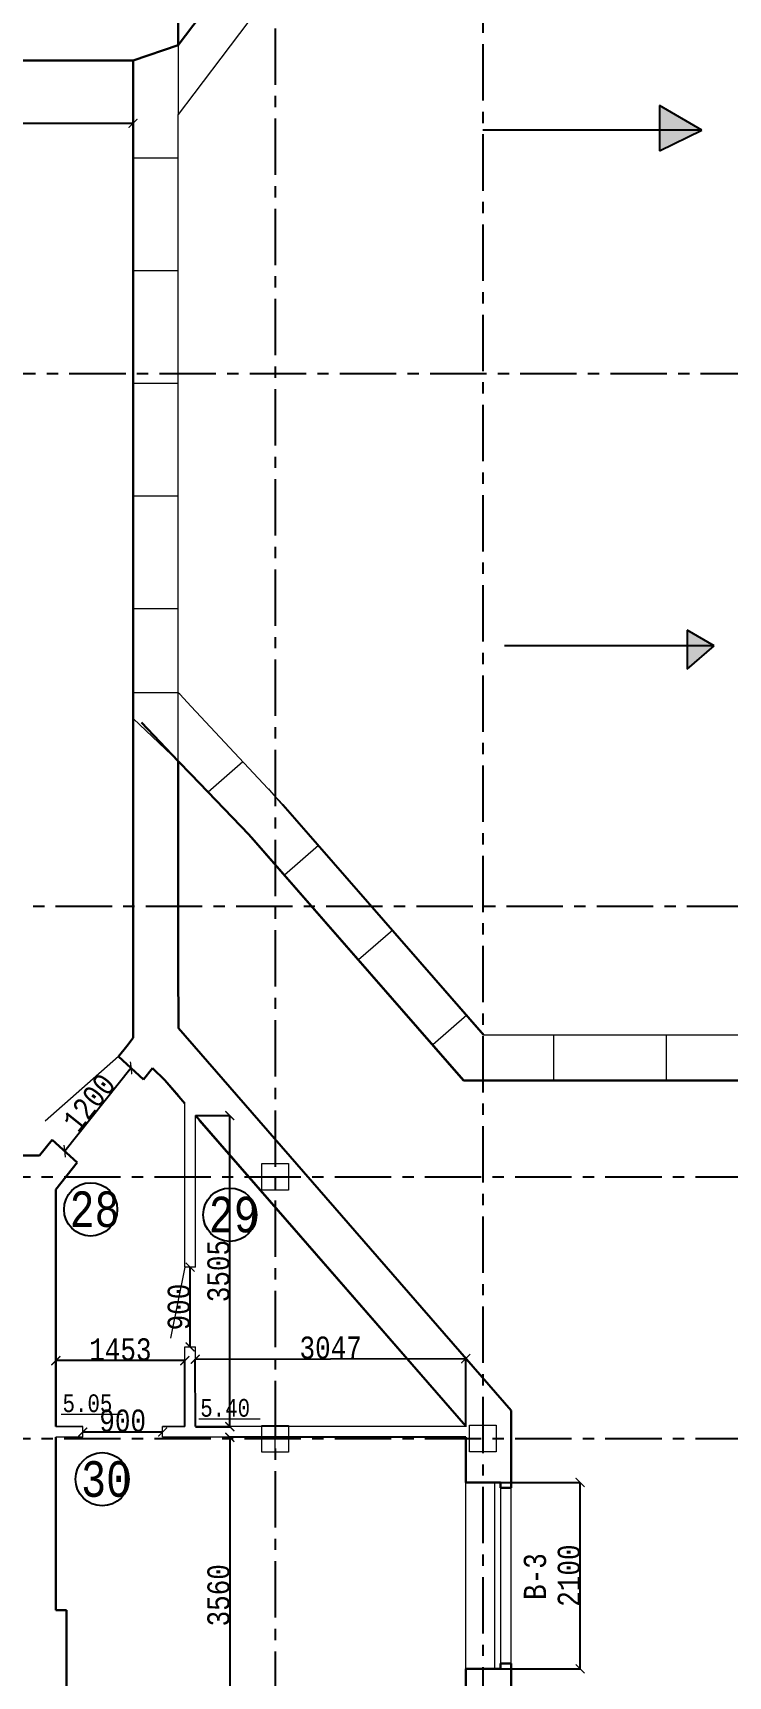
# Model space of a CAD drawing. Header units: millimetres. Extents: x -689206 to 4969298, y -1019800 to 703299.
# Drawn here: x 386399 to 394231, y -82319 to -63803 of the extents above; entities that cross this region are included whole.
import ezdxf

# ---------------------------------------------------------------- set-up
doc = ezdxf.new("R2010")
doc.units = ezdxf.units.MM
doc.linetypes.add('JIS_02_4.0', pattern=[5.5, 4, -1.5])
doc.linetypes.add('осеваяX2', pattern=[101.6, 63.5, -12.7, 12.7, -12.7])
for name, color, linetype, lineweight in [('несущие', 7, 'Continuous', 30), ('РАЗМЕРЫ', 7, 'Continuous', 9), ('сваи', 7, 'JIS_02_4.0', 30), ('стены', 7, 'Continuous', 20)]:
    doc.layers.add(name, color=color, linetype=linetype, lineweight=lineweight)
doc.layers.add('четотам', color=7, linetype='Continuous')
doc.styles.add('Аннотативный', font='isocteur.ttf', dxfattribs={"width": 0.7, "height": 250})
doc.dimstyles.new('Аннотативный', dxfattribs={"dimscale": 0, "dimtxt": 250, "dimasz": 100, "dimexe": 1.25, "dimexo": 0.625, "dimtad": 1, "dimdec": 0, "dimtxsty": 'Аннотативный', "dimblk": 'ARCHTICK', "dimcen": 2.5, "dimadec": 0, "dimazin": 0, "dimtfac": 1, "dimtdec": 0, "dimtmove": 0, "dimatfit": 3, "dimfxl": 1, "dimarcsym": 0})

# ---------------------------------------------------------------- blocks, each defined once
blk = doc.blocks.new('_ArchTick')
at = {"color": 0, "linetype": 'ByBlock', "const_width": 0.15}
blk.add_lwpolyline([(-0.5, -0.5), (0.5, 0.5)], dxfattribs=at)
blk = doc.blocks.new('*D1111')
at = {"layer": 'Defpoints', "color": 0, "lineweight": 20, "transparency": 16777216}
for p in [(388231, -76003), (388618, -76003), (388231, -79508)]:
    blk.add_point(p, dxfattribs=at)
at = {"layer": 'стены', "color": 0, "lineweight": -2, "transparency": 16777216}
for p, q in [((388232, -76003), (388619, -76003)), ((388618, -79508), (388618, -76003)), ((388232, -79508), (388619, -79508))]:
    blk.add_line(p, q, dxfattribs=at)
at = {"layer": 'стены', "color": 0, "lineweight": -2, "transparency": 16777216, "xscale": 100, "yscale": 100, "zscale": 100}
for p, rotation in [((388618, -76003), 90), ((388618, -79508), 270)]:
    blk.add_blockref('_ArchTick', p, dxfattribs=dict(at, rotation=rotation))
at = {"layer": 'стены', "color": 0, "transparency": 16777216, "insert": (388492, -77755), "char_height": 250, "attachment_point": 5, "rotation": 90, "style": 'Аннотативный'}
blk.add_mtext('3505', dxfattribs=at)
blk = doc.blocks.new('*D1112')
at = {"layer": 'Defpoints', "color": 0, "lineweight": 20, "transparency": 16777216}
for p in [(391276, -78741), (388231, -79508), (391278, -79501)]:
    blk.add_point(p, dxfattribs=at)
at = {"layer": 'стены', "color": 0, "lineweight": -2, "transparency": 16777216}
for p, q in [((388229, -78748), (391276, -78741)), ((388231, -79507), (388229, -78747)), ((391278, -79500), (391276, -78740))]:
    blk.add_line(p, q, dxfattribs=at)
at = {"layer": 'стены', "color": 0, "lineweight": -2, "transparency": 16777216, "xscale": 100, "yscale": 100, "zscale": 100}
for p, rotation in [((388229, -78748), 180.1306317100907), ((391276, -78741), 0.1306317100907333)]:
    blk.add_blockref('_ArchTick', p, dxfattribs=dict(at, rotation=rotation))
at = {"layer": 'стены', "color": 0, "transparency": 16777216, "insert": (389754, -78619), "char_height": 250, "attachment_point": 5, "rotation": 0.1306, "style": 'Аннотативный'}
blk.add_mtext('3047', dxfattribs=at)
blk = doc.blocks.new('*D1113')
at = {"layer": 'Defpoints', "color": 0, "lineweight": 20, "transparency": 16777216}
for p in [(386658, -78764), (386658, -79508), (388111, -79508)]:
    blk.add_point(p, dxfattribs=at)
at = {"layer": 'стены', "color": 0, "lineweight": -2, "transparency": 16777216}
for p, q in [((386658, -79507), (386658, -78763)), ((388111, -78764), (386658, -78764)), ((388111, -79507), (388111, -78763))]:
    blk.add_line(p, q, dxfattribs=at)
at = {"layer": 'стены', "color": 0, "lineweight": -2, "transparency": 16777216, "xscale": 100, "yscale": 100, "zscale": 100, "rotation": 180}
blk.add_blockref('_ArchTick', (386658, -78764), dxfattribs=at)
at = {"layer": 'стены', "color": 0, "lineweight": -2, "transparency": 16777216, "xscale": 100, "yscale": 100, "zscale": 100}
blk.add_blockref('_ArchTick', (388111, -78764), dxfattribs=at)
at = {"layer": 'стены', "color": 0, "transparency": 16777216, "insert": (387385, -78639), "char_height": 250, "attachment_point": 5, "style": 'Аннотативный'}
blk.add_mtext('1453', dxfattribs=at)
blk = doc.blocks.new('*D1114')
at = {"layer": 'Defpoints', "color": 0, "lineweight": 20, "transparency": 16777216}
for p in [(391278, -79628), (388618, -83188), (391278, -83188)]:
    blk.add_point(p, dxfattribs=at)
at = {"layer": 'стены', "color": 0, "lineweight": -2, "transparency": 16777216}
for p, q in [((391278, -79628), (388617, -79628)), ((388618, -79628), (388618, -83188)), ((391278, -83188), (388617, -83188))]:
    blk.add_line(p, q, dxfattribs=at)
at = {"layer": 'стены', "color": 0, "lineweight": -2, "transparency": 16777216, "xscale": 100, "yscale": 100, "zscale": 100}
for p, rotation in [((388618, -79628), 90), ((388618, -83188), 270)]:
    blk.add_blockref('_ArchTick', p, dxfattribs=dict(at, rotation=rotation))
at = {"layer": 'стены', "color": 0, "transparency": 16777216, "insert": (388492, -81408), "char_height": 250, "attachment_point": 5, "rotation": 90, "style": 'Аннотативный'}
blk.add_mtext('3560', dxfattribs=at)
blk = doc.blocks.new('*D1137')
at = {"layer": 'Defpoints', "color": 0, "lineweight": 20, "transparency": 16777216}
for p in [(388171, -77710), (388171, -77710), (388171, -78610)]:
    blk.add_point(p, dxfattribs=at)
at = {"layer": 'стены', "color": 0, "lineweight": -2, "transparency": 16777216}
for p, q in [((388171, -78610), (388171, -77710)), ((388172, -77710), (388172, -77710)), ((388172, -78610), (388172, -78610))]:
    blk.add_line(p, q, dxfattribs=at)
at = {"layer": 'стены', "color": 0, "lineweight": -2, "transparency": 16777216, "xscale": 100, "yscale": 100, "zscale": 100}
for p, rotation in [((388171, -77710), 90), ((388171, -78610), 270)]:
    blk.add_blockref('_ArchTick', p, dxfattribs=dict(at, rotation=rotation))
at = {"layer": 'стены', "color": 0, "transparency": 16777216, "insert": (388045, -78160), "char_height": 250, "attachment_point": 5, "rotation": 90, "style": 'Аннотативный'}
blk.add_mtext('900', dxfattribs=at)
blk = doc.blocks.new('*D1138')
at = {"layer": 'Defpoints', "color": 0, "lineweight": 20, "transparency": 16777216}
for p in [(386961, -79568), (387861, -79568), (387861, -79568)]:
    blk.add_point(p, dxfattribs=at)
at = {"layer": 'стены', "color": 0, "lineweight": -2, "transparency": 16777216}
for p, q in [((386961, -79567), (386961, -79567)), ((386961, -79568), (387861, -79568)), ((387861, -79567), (387861, -79567))]:
    blk.add_line(p, q, dxfattribs=at)
at = {"layer": 'стены', "color": 0, "lineweight": -2, "transparency": 16777216, "xscale": 100, "yscale": 100, "zscale": 100, "rotation": 180}
blk.add_blockref('_ArchTick', (386961, -79568), dxfattribs=at)
at = {"layer": 'стены', "color": 0, "lineweight": -2, "transparency": 16777216, "xscale": 100, "yscale": 100, "zscale": 100}
blk.add_blockref('_ArchTick', (387861, -79568), dxfattribs=at)
at = {"layer": 'стены', "color": 0, "transparency": 16777216, "insert": (387411, -79442), "char_height": 250, "attachment_point": 5, "style": 'Аннотативный'}
blk.add_mtext('900', dxfattribs=at)
blk = doc.blocks.new('*D1196')
at = {"layer": 'Defpoints', "color": 0, "linetype": 'ByBlock', "lineweight": 20, "transparency": 16777216}
for p in [(391278, -80136), (392564, -80136), (391278, -82236)]:
    blk.add_point(p, dxfattribs=at)
at = {"layer": 'РАЗМЕРЫ', "color": 0, "linetype": 'ByBlock', "lineweight": -2, "transparency": 16777216}
for p, q in [((391279, -80136), (392565, -80136)), ((392564, -82236), (392564, -80136)), ((391279, -82236), (392565, -82236))]:
    blk.add_line(p, q, dxfattribs=at)
at = {"layer": 'РАЗМЕРЫ', "color": 0, "linetype": 'ByBlock', "lineweight": -2, "transparency": 16777216, "xscale": 100, "yscale": 100, "zscale": 100}
for p, rotation in [((392564, -80136), 90), ((392564, -82236), 270)]:
    blk.add_blockref('_ArchTick', p, dxfattribs=dict(at, rotation=rotation))
at = {"layer": 'РАЗМЕРЫ', "color": 0, "linetype": 'ByBlock', "lineweight": 13, "transparency": 16777216, "insert": (392439, -81186), "char_height": 250, "attachment_point": 5, "rotation": 90, "style": 'Аннотативный'}
blk.add_mtext('2100', dxfattribs=at)
blk = doc.blocks.new('*D1218')
at = {"layer": 'Defpoints', "color": 0, "linetype": 'ByBlock', "lineweight": 20, "transparency": 16777216}
for p in [(387506, -75466), (386758, -76404), (386758, -76404)]:
    blk.add_point(p, dxfattribs=at)
at = {"layer": 'РАЗМЕРЫ', "color": 0, "linetype": 'ByBlock', "lineweight": -2, "transparency": 16777216}
for p, q in [((387506, -75466), (386758, -76404)), ((387505, -75465), (387505, -75465)), ((386757, -76404), (386757, -76404))]:
    blk.add_line(p, q, dxfattribs=at)
at = {"layer": 'РАЗМЕРЫ', "color": 0, "linetype": 'ByBlock', "lineweight": -2, "transparency": 16777216, "xscale": 100, "yscale": 100, "zscale": 100}
for p, rotation in [((387506, -75466), 51.45090040616664), ((386758, -76404), 231.4509004061666)]:
    blk.add_blockref('_ArchTick', p, dxfattribs=dict(at, rotation=rotation))
at = {"layer": 'РАЗМЕРЫ', "color": 0, "linetype": 'ByBlock', "lineweight": 20, "transparency": 16777216, "insert": (387033, -75857), "char_height": 250, "attachment_point": 5, "rotation": 51.4509, "style": 'Аннотативный'}
blk.add_mtext('1200', dxfattribs=at)
blk = doc.blocks.new('*D1380')
at = {"layer": 'Defpoints', "color": 0, "linetype": 'ByBlock', "lineweight": 20, "transparency": 16777216}
for p in [(371259, -64822), (387528, -64822), (387528, -64822)]:
    blk.add_point(p, dxfattribs=at)
at = {"layer": 'РАЗМЕРЫ', "color": 0, "linetype": 'ByBlock', "lineweight": -2, "transparency": 16777216}
for p, q in [((371259, -64822), (387528, -64822)), ((371259, -64823), (371259, -64823)), ((387528, -64821), (387528, -64821))]:
    blk.add_line(p, q, dxfattribs=at)
at = {"layer": 'РАЗМЕРЫ', "color": 0, "linetype": 'ByBlock', "lineweight": -2, "transparency": 16777216, "xscale": 100, "yscale": 100, "zscale": 100, "rotation": 180}
blk.add_blockref('_ArchTick', (371259, -64822), dxfattribs=at)
at = {"layer": 'РАЗМЕРЫ', "color": 0, "linetype": 'ByBlock', "lineweight": -2, "transparency": 16777216, "xscale": 100, "yscale": 100, "zscale": 100}
blk.add_blockref('_ArchTick', (387528, -64822), dxfattribs=at)
at = {"layer": 'РАЗМЕРЫ', "color": 0, "linetype": 'ByBlock', "lineweight": 20, "transparency": 16777216, "insert": (379393, -64696), "char_height": 250, "attachment_point": 5, "style": 'Аннотативный'}
blk.add_mtext('16270', dxfattribs=at)

msp = doc.modelspace()

# ---------------------------------------------------------------- hatches: boundary and pattern name
at = {"layer": 'сваи', "lineweight": 20, "ltscale": 15000}
h = msp.add_hatch(color=256, dxfattribs=at)
h.dxf.hatch_style = 1
h.paths.add_polyline_path([(396987.9, -57957.2), (396887, -58132), (397220, -58400)])
h.paths.add_polyline_path([(396887, -58132), (396790, -58300), (397220, -58400)])
h.paths.add_polyline_path([(398595.5, -59250), (398291.5, -59250), (398595.5, -59425.5)])
h.paths.add_polyline_path([(398595.5, -58985.2), (398291.5, -59250), (398595.5, -59250)])
h.paths.add_polyline_path([(396783.6, -64671), (396415.2, -64942.8), (396783.6, -64942.8)])
h.paths.add_polyline_path([(396783.6, -64942.8), (396415.2, -64942.8), (396783.6, -65155.5)])
h.paths.add_polyline_path([(393457.2, -64621.8), (393457.2, -64898.1), (393935.8, -64898.1)])
h.paths.add_polyline_path([(393935.8, -64898.1), (393457.2, -64898.1), (393457.2, -65133.5)])
h.paths.add_polyline_path([(396235.5, -70760), (395931.5, -70760), (396235.5, -70935.5)])
h.paths.add_polyline_path([(396235.5, -70495.2), (395931.5, -70760), (396235.5, -70760)])
h.paths.add_polyline_path([(393768.8, -70532.8), (393768.8, -70708.3), (394072.8, -70708.3)])
h.paths.add_polyline_path([(394072.8, -70708.3), (393768.8, -70708.3), (393768.8, -70973.1)])
h.paths.add_polyline_path([(398595.5, -75815.2), (398291.5, -76080), (398595.5, -76080)])
h.paths.add_polyline_path([(398595.5, -76080), (398291.5, -76080), (398595.5, -76255.5)])
h.paths.add_polyline_path([(397220, -76980), (396777.2, -77212.1), (396952, -77313)])
h.paths.add_polyline_path([(397220, -76980), (396952, -77313), (397120, -77410)])

# ---------------------------------------------------------------- linework, layer by layer
at = {"layer": 'несущие', "lineweight": 30}
for p, q in [((388037.8, -74307.3), (388038.1, -75019)), ((387527.8, -74784.6), (387527.8, -75127.7))]:
    msp.add_line(p, q, dxfattribs=at)
at = {"layer": 'несущие', "color": 18, "linetype": 'ByBlock', "lineweight": 30, "true_color": 0x000000}
for p, q in [((391278.1, -80135.8), (391668.1, -80135.8)), ((391668.1, -80135.8), (391668.1, -80195.8)), ((391668.1, -80195.8), (391788.1, -80195.8)), ((391668.1, -82235.8), (391668.1, -82175.8)), ((391668.1, -82175.8), (391788.1, -82175.8)), ((391278.1, -82235.8), (391668.1, -82235.8))]:
    msp.add_line(p, q, dxfattribs=at)
at = {"layer": 'несущие', "color": 18, "linetype": 'ByBlock', "lineweight": 13, "true_color": 0x000000}
for p, q in [((391598.1, -80135.8), (391598.1, -82235.8)), ((391668.1, -80195.8), (391668.1, -82175.8))]:
    msp.add_line(p, q, dxfattribs=at)
at = {"layer": 'РАЗМЕРЫ', "linetype": 'ByBlock', "lineweight": 30}
for p, q in [((388037.8, -63941.1), (388037.8, -60701.6)), ((388774.8, -62962.7), (388037.8, -63941.1)), ((387527.8, -64115.6), (381755.2, -64118)), ((388037.8, -74307.3), (388037.8, -72007.7)), ((388183.5, -72159.1), (388037.8, -72007.7)), ((388833.7, -72835.4), (388183.5, -72159.1)), ((387458.2, -75220.5), (387527.8, -75127.7)), ((387365.6, -75336.7), (387458.2, -75220.5)), ((387645.6, -75594.7), (387365.6, -75336.7)), ((387645.6, -75594.7), (387746.7, -75467.8)), ((387884.9, -75605.1), (387746.7, -75467.8)), ((386475.3, -76454), (386617.6, -76275.3)), ((386897.7, -76533.3), (386617.6, -76275.3)), ((386475.3, -76454), (386158.8, -76454)), ((386658.1, -76834), (386897.7, -76533.3))]:
    msp.add_line(p, q, dxfattribs=at)
at = {"layer": 'РАЗМЕРЫ', "linetype": 'ByBlock', "lineweight": 20}
for p, q in [((389029.8, -63404.4), (388213.3, -64488.4)), ((388213.3, -64488.4), (388037.8, -64721.3)), ((388037.8, -71238.7), (388037.8, -64721.3)), ((388054.1, -71255.9), (388037.8, -71238.7)), ((388184, -71392.9), (388054.1, -71255.9)), ((388995.2, -72261.4), (388184, -71392.9)), ((388995.2, -72261.4), (388184, -71392.9)), ((387365.6, -75336.7), (386536.3, -76067.4))]:
    msp.add_line(p, q, dxfattribs=at)
at = {"layer": 'РАЗМЕРЫ', "lineweight": 30, "ltscale": 150}
msp.add_line((387527.8, -64115.6), (388037.8, -63941.1), dxfattribs=at)
at = {"layer": 'РАЗМЕРЫ', "lineweight": 20, "ltscale": 150}
for p, q in [((388037.8, -63941.1), (388037.8, -64721.3)), ((387527.6, -65211.1), (388037.8, -65211.1)), ((387527.6, -66481.1), (388037.8, -66481.1)), ((387527.6, -67751.1), (388037.8, -67751.1)), ((387527.9, -69021.1), (388038.2, -69021.1)), ((387527.7, -70291.1), (388037.9, -70291.1)), ((388037.8, -71238.7), (387527.8, -71238.7)), ((388037.8, -72007.7), (388037.8, -71238.7)), ((388037.8, -72007.7), (387527.8, -71527.9)), ((388766.2, -72016.2), (388375.2, -72358.5)), ((389617.5, -72958), (389233.8, -73292.8)), ((390452.5, -73914.9), (390068.8, -74249.7)), ((391287.5, -74871.8), (390903.8, -75206.6)), ((392267.1, -75605.9), (392267.1, -75095.9)), ((393537.1, -75605.9), (393537.1, -75095.9))]:
    msp.add_line(p, q, dxfattribs=at)
at = {"layer": 'РАЗМЕРЫ', "lineweight": 25, "ltscale": 150}
for p, q in [((393935.8, -64898.1), (393457.2, -64621.8)), ((393457.2, -64621.8), (393457.2, -65133.5)), ((393935.8, -64898.1), (391468.1, -64898.1)), ((393457.2, -65133.5), (393935.8, -64898.1)), ((394072.8, -70708.3), (393768.8, -70532.8)), ((393768.8, -70532.8), (393768.8, -70973.1)), ((394072.8, -70708.3), (391712.4, -70708.3)), ((393768.8, -70973.1), (394072.8, -70708.3))]:
    msp.add_line(p, q, dxfattribs=at)
at = {"layer": 'РАЗМЕРЫ', "linetype": 'JIS_02_4.0', "lineweight": 30, "ltscale": 150}
msp.add_line((388037.8, -72007.7), (387527.8, -71477.2), dxfattribs=at)
at = {"layer": 'РАЗМЕРЫ', "lineweight": 20}
for p, q in [((388995.2, -72261.4), (389215.5, -72497.3)), ((389215.5, -72497.3), (391483, -75095.9))]:
    msp.add_line(p, q, dxfattribs=at)
at = {"layer": 'РАЗМЕРЫ', "lineweight": 30}
for p, q in [((388833.7, -72835.4), (391251.1, -75605.9)), ((388866.6, -72871.9), (391251.1, -75604.7)), ((394807.1, -75605.9), (391251.1, -75605.9))]:
    msp.add_line(p, q, dxfattribs=at)
at = {"layer": 'РАЗМЕРЫ'}
for p, q in [((386719.3, -79368), (387408.6, -79368)), ((388270.7, -79420), (388960, -79420))]:
    msp.add_line(p, q, dxfattribs=at)
at = {"layer": 'стены', "linetype": 'осеваяX2', "lineweight": 25, "ltscale": 10}
for p, q in [((389128, -47496.5), (389128, -91644)), ((391468.1, -47674.5), (391468.1, -92910)), ((351250, -67642), (419278, -67642)), ((353128, -73642), (419278, -73642)), ((347128, -76694), (419278, -76694)), ((347128, -79642), (419278, -79642))]:
    msp.add_line(p, q, dxfattribs=at)
at = {"layer": 'стены', "lineweight": 30}
for p, q in [((387527.8, -64115.6), (387527.8, -74786.7)), ((388866.6, -72871.9), (390797.5, -75084.8)), ((388866.6, -72871.9), (390807.1, -75095.9)), ((391788.1, -79324.4), (388038.1, -75019)), ((388038.1, -75781.1), (387884.9, -75605.1)), ((388111.1, -75864.8), (387884.9, -75605.1)), ((391251.1, -75605.9), (394807.1, -75605.9)), ((391278.1, -79501), (388231.1, -76002.6)), ((391278.1, -79501), (388278.1, -76056.6)), ((386658.1, -79507.9), (386658.1, -76834)), ((391788.1, -80195.8), (391788.1, -79324.4)), ((391278.1, -79507.9), (391278.1, -79501)), ((386658.1, -79894), (386658.1, -79627.9)), ((391278.1, -80135.8), (391278.1, -79627.9)), ((386658.1, -79894), (386658.1, -81574)), ((386778.1, -81574), (386658.1, -81574)), ((386778.1, -82084), (386778.1, -81574)), ((386778.1, -83188.4), (386778.1, -82084)), ((391788.1, -84368.2), (391788.1, -82175.8)), ((391278.1, -83188.4), (391278.1, -82235.8))]:
    msp.add_line(p, q, dxfattribs=at)
at = {"layer": 'стены', "lineweight": 20}
for p, q in [((389052.5, -72321.7), (389064.4, -72337.5)), ((389064.4, -72337.5), (391471.1, -75095.9)), ((395317, -75095.9), (391471.1, -75095.9))]:
    msp.add_line(p, q, dxfattribs=at)
at = {"layer": 'стены'}
for p, q in [((391788.1, -79324.4), (388038.1, -75019)), ((388111.1, -77709.9), (388111.1, -75864.8)), ((388231.1, -77709.9), (388231.1, -76002.6)), ((388111.1, -77709.9), (387950.8, -78510.7)), ((388231.1, -77709.9), (388111.1, -77709.9)), ((388111.1, -79507.9), (388111.1, -78609.9)), ((388111.1, -78609.9), (388231.1, -78609.9)), ((388231.1, -79507.9), (388231.1, -78609.9)), ((386961.1, -79507.9), (386658.1, -79507.9)), ((386658.1, -79507.9), (386961.1, -79507.9)), ((386961.1, -79627.9), (386961.1, -79507.9)), ((388111.1, -79507.9), (387861.1, -79507.9)), ((387861.1, -79507.9), (388111.1, -79507.9)), ((387861.1, -79627.9), (387861.1, -79507.9)), ((391278.1, -79507.9), (388231.1, -79507.9)), ((389128, -79794), (389128, -79494)), ((386961.1, -79627.9), (386658.1, -79627.9)), ((391278.1, -79627.9), (387861.1, -79627.9)), ((388978, -79644), (389278, -79644)), ((391278.1, -82235.8), (391278.1, -80135.8)), ((391788.1, -82175.8), (391788.1, -80195.8))]:
    msp.add_line(p, q, dxfattribs=at)
for points in [[(388978, -76544), (389278, -76544), (389278, -76844), (388978, -76844)], [(388978, -79494), (389278, -79494), (389278, -79794), (388978, -79794)], [(391318.1, -79489.9), (391618.1, -79489.9), (391618.1, -79789.9), (391318.1, -79789.9)]]:
    msp.add_lwpolyline(points, close=True, dxfattribs=at)
at = {"layer": 'четотам'}
for centre in [(387050, -77060), (388618, -77120), (387180, -80100)]:
    msp.add_circle(centre, 300, dxfattribs=at)

# ---------------------------------------------------------------- texts
at = {"layer": 'РАЗМЕРЫ', "lineweight": 20, "ltscale": 150, "char_height": 401.1, "width": 1460, "attachment_point": 1, "style": 'Аннотативный'}
for s, insert in [('28', (386812.8, -76857)), ('29', (388380.8, -76917)), ('30', (386942.8, -79897))]:
    msp.add_mtext(s, dxfattribs=dict(at, insert=insert))
at = {"layer": 'РАЗМЕРЫ', "char_height": 200, "width": 656.117, "attachment_point": 1, "style": 'Аннотативный'}
for s, insert in [('5.05', (386733.4, -79144)), ('5.40', (388284.9, -79196))]:
    msp.add_mtext(s, dxfattribs=dict(at, insert=insert))
at = {"layer": 'РАЗМЕРЫ', "lineweight": 20, "ltscale": 150, "insert": (391930, -81460), "char_height": 250, "width": 922.913, "attachment_point": 1, "rotation": 90, "style": 'Аннотативный'}
msp.add_mtext('В-3', dxfattribs=at)

# ---------------------------------------------------------------- dimensions: what is measured, and where the dimension line sits
at = {"layer": 'РАЗМЕРЫ', "linetype": 'ByBlock', "lineweight": 20}
dim = msp.add_linear_dim(base=(387527.8, -64822), p1=(371258.9, -64822), p2=(387527.8, -64822), text='16270', dimstyle='Аннотативный', dxfattribs=at)
dim.commit()
dim.dimension.update_dxf_attribs({"geometry": '*D1380', "text_midpoint": (379393.3, -64696.3)})
dim = msp.add_aligned_dim(p1=(387505.6, -75465.7), p2=(386757.6, -76404.3), distance=0, dimstyle='Аннотативный', dxfattribs=at)
dim.commit()
dim.dimension.update_dxf_attribs({"geometry": '*D1218', "text_midpoint": (387033.4, -75856.7)})
at = {"layer": 'РАЗМЕРЫ', "linetype": 'ByBlock', "lineweight": 13}
dim = msp.add_linear_dim(base=(392564.2, -80135.8), p1=(391278.1, -82235.8), p2=(391278.1, -80135.8), angle=90, dimstyle='Аннотативный', dxfattribs=at)
dim.commit()
dim.dimension.update_dxf_attribs({"geometry": '*D1196', "text_midpoint": (392438.6, -81185.8)})
at = {"layer": 'стены'}
for p1, p2, distance, picture, middle in [((388231.1, -79507.9), (388231.1, -76002.6), -386.9, '*D1111', (388492.4, -77755.3)), ((388171.1, -78609.9), (388171.1, -77709.9), 0, '*D1137', (388045.5, -78159.9)), ((386961.1, -79567.9), (387861.1, -79567.9), 0, '*D1138', (387411.1, -79442.3)), ((391278.134, -79627.9423), (391278.134, -83188.4051), -2660.1166, '*D1114', (388492.3925, -81408.1737))]:
    dim = msp.add_aligned_dim(p1=p1, p2=p2, distance=distance, dimstyle='Аннотативный', dxfattribs=at)
    dim.commit()
    dim.dimension.update_dxf_attribs({"geometry": picture, "text_midpoint": middle})
for base, p1, p2, angle, picture, middle in [((386658.1, -78764.3), (388111.1, -79507.9), (386658.1, -79507.9), 180, '*D1113', (387384.6, -78764.3)), ((391276.4, -78741), (388231.1, -79507.9), (391278.1, -79501), 0.13063, '*D1112', (389753.8, -78744.5))]:
    dim = msp.add_linear_dim(base=base, p1=p1, p2=p2, angle=angle, dimstyle='Аннотативный', dxfattribs=at)
    dim.commit()
    dim.dimension.update_dxf_attribs({"geometry": picture, "text_midpoint": middle, "dimtype": 161})

doc.saveas('drawing.dxf')
